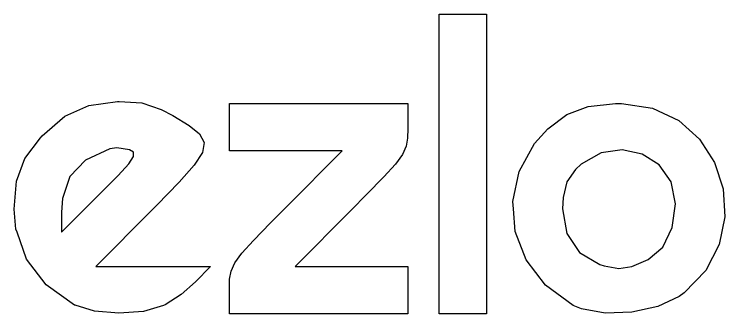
# Model space of a CAD drawing. Header units: millimetres. Extents: x -0.52 to 3.79, y -0.54 to 3.26.
# Drawn here: x 1.5638 to 1.9452, y 1.1877 to 1.3483 of the extents above; entities that cross this region are included whole.
import ezdxf

# ---------------------------------------------------------------- set-up
doc = ezdxf.new("R2010")
doc.units = ezdxf.units.MM
doc.header["$MEASUREMENT"] = 0
doc.layers.add('TopOverlay', color=2, linetype='Continuous')

# ---------------------------------------------------------------- blocks, each defined once
blk = doc.blocks.new('L____E____M_19')
at = {"layer": 'TopOverlay'}
for p, q in [((0.02991, -0.05282), (0.02991, 0.10775)), ((0.02991, 0.10775), (0.05526, 0.10775)), ((0.05526, 0.10775), (0.05526, -0.05282)), ((-0.17105, 0.05303), (-0.1582, 0.05891)), ((-0.1582, 0.05891), (-0.14287, 0.06096)), ((-0.14287, 0.06096), (-0.1419, 0.06098)), ((-0.1419, 0.06098), (-0.12973, 0.06018)), ((-0.12973, 0.06018), (-0.11935, 0.05676)), ((-0.08277, 0.03451), (-0.08277, 0.05986)), ((-0.08277, 0.05986), (0.01301, 0.05986)), ((0.01301, 0.05986), (0.01301, 0.04653)), ((0.0983, 0.05397), (0.10986, 0.05827)), ((0.10986, 0.05827), (0.12458, 0.05983)), ((0.12458, 0.05983), (0.12773, 0.05986)), ((0.12773, 0.05986), (0.14442, 0.05745)), ((0.14442, 0.05745), (0.15847, 0.0508)), ((-0.11935, 0.05676), (-0.11308, 0.0534)), ((0.0881, 0.0463), (0.0983, 0.05397)), ((-0.1833, 0.0425), (-0.17105, 0.05303)), ((-0.11308, 0.0534), (-0.10443, 0.0481)), ((0.15847, 0.0508), (0.16964, 0.04078)), ((-0.10443, 0.0481), (-0.0988, 0.04356)), ((0.01301, 0.04653), (0.01289, 0.04131)), ((0.08099, 0.03838), (0.0881, 0.0463)), ((-0.18417, 0.04157), (-0.1833, 0.0425)), ((-0.0988, 0.04356), (-0.09635, 0.039)), ((-0.19253, 0.03042), (-0.18417, 0.04157)), ((-0.09635, 0.039), (-0.09724, 0.03367)), ((0.01289, 0.04131), (0.01213, 0.03695)), ((0.07275, 0.02338), (0.08099, 0.03838)), ((0.16964, 0.04078), (0.17765, 0.02825)), ((-0.14686, 0.03557), (-0.16007, 0.02944)), ((-0.14326, 0.03609), (-0.14686, 0.03557)), ((-0.13629, 0.03506), (-0.14326, 0.03609)), ((-0.13418, 0.03375), (-0.13629, 0.03506)), ((-0.0223, 0.03451), (-0.08277, 0.03451)), ((-0.05254, 0.00418), (-0.0223, 0.03451)), ((0.01213, 0.03695), (0.01015, 0.03261)), ((0.12809, 0.03514), (0.1168, 0.03349)), ((0.13887, 0.03283), (0.12809, 0.03514)), ((-0.13676, 0.02764), (-0.13417, 0.03152)), ((-0.13417, 0.03152), (-0.13418, 0.03375)), ((-0.09724, 0.03367), (-0.10165, 0.02682)), ((0.01015, 0.03261), (0.00635, 0.02741)), ((0.1168, 0.03349), (0.10615, 0.02747)), ((0.14799, 0.02695), (0.13887, 0.03283)), ((-0.19696, 0.01834), (-0.19253, 0.03042)), ((-0.16007, 0.02944), (-0.16844, 0.02075)), ((-0.14247, 0.02137), (-0.13676, 0.02764)), ((-0.10165, 0.02682), (-0.10974, 0.01767)), ((0.00635, 0.02741), (0.00014, 0.02051)), ((0.10615, 0.02747), (0.10299, 0.02448)), ((0.15431, 0.01789), (0.14799, 0.02695)), ((0.17765, 0.02825), (0.18225, 0.01408)), ((0.06937, 0.00738), (0.07275, 0.02338)), ((0.10299, 0.02448), (0.09832, 0.01783)), ((-0.16844, 0.02075), (-0.17243, 0.00893)), ((-0.15178, 0.01198), (-0.14247, 0.02137)), ((0.00014, 0.02051), (-0.00907, 0.01107)), ((-0.19826, 0.00323), (-0.19696, 0.01834)), ((-0.10974, 0.01767), (-0.12167, 0.00547)), ((0.09832, 0.01783), (0.09634, 0.00959)), ((0.15667, 0.00604), (0.15431, 0.01789)), ((-0.17291, -0.00901), (-0.15178, 0.01198)), ((0.18225, 0.01408), (0.18318, -0.00085)), ((-0.17243, 0.00893), (-0.17291, 0.00162)), ((-0.00907, 0.01107), (-0.01723, 0.00286)), ((0.09634, 0.00959), (0.0961, 0.00352)), ((-0.12167, 0.00547), (-0.12398, 0.00316)), ((-0.06069, -0.00402), (-0.05254, 0.00418)), ((0.06969, 0.00352), (0.06937, 0.00738)), ((0.15496, -0.00649), (0.15667, 0.00604)), ((-0.19731, -0.00742), (-0.19826, 0.00323)), ((-0.17291, 0.00162), (-0.17291, -0.00901)), ((-0.12398, 0.00316), (-0.1545, -0.02746)), ((-0.01723, 0.00286), (-0.04746, -0.02746)), ((0.0707, -0.00871), (0.06969, 0.00352)), ((0.0961, 0.00352), (0.09843, -0.00984)), ((0.18318, -0.00085), (0.18018, -0.01568)), ((-0.19675, -0.00901), (-0.19731, -0.00742)), ((-0.0699, -0.01347), (-0.06069, -0.00402)), ((0.14989, -0.01709), (0.15496, -0.00649)), ((-0.19161, -0.02362), (-0.19675, -0.00901)), ((0.07664, -0.02396), (0.0707, -0.00871)), ((0.09843, -0.00984), (0.10518, -0.01994)), ((-0.07611, -0.02036), (-0.0699, -0.01347)), ((0.14212, -0.02379), (0.14989, -0.01709)), ((0.18018, -0.01568), (0.17299, -0.02954)), ((-0.07991, -0.02556), (-0.07611, -0.02036)), ((0.10518, -0.01994), (0.11604, -0.02634)), ((-0.18103, -0.03735), (-0.19161, -0.02362)), ((-0.08189, -0.02991), (-0.07991, -0.02556)), ((0.08702, -0.03746), (0.07664, -0.02396)), ((0.11604, -0.02634), (0.11848, -0.02708)), ((0.13327, -0.02747), (0.14212, -0.02379)), ((-0.1545, -0.02746), (-0.09298, -0.02746)), ((-0.09298, -0.02746), (-0.10095, -0.03578)), ((-0.08265, -0.03426), (-0.08189, -0.02991)), ((-0.04746, -0.02746), (0.01301, -0.02746)), ((0.01301, -0.02746), (0.01301, -0.05282)), ((0.11848, -0.02708), (0.12626, -0.02846)), ((0.12626, -0.02846), (0.13327, -0.02747)), ((0.17299, -0.02954), (0.16135, -0.04156)), ((-0.08277, -0.03948), (-0.08265, -0.03426)), ((-0.16587, -0.04813), (-0.18103, -0.03735)), ((-0.10095, -0.03578), (-0.10872, -0.04252)), ((0.10174, -0.04829), (0.08702, -0.03746)), ((-0.08277, -0.05282), (-0.08277, -0.03948)), ((0.16135, -0.04156), (0.15863, -0.04355)), ((-0.10872, -0.04252), (-0.11717, -0.04799)), ((0.15863, -0.04355), (0.14719, -0.04898)), ((-0.16559, -0.04828), (-0.16587, -0.04813)), ((-0.15516, -0.05145), (-0.16559, -0.04828)), ((-0.1181, -0.04846), (-0.1289, -0.05155)), ((-0.11717, -0.04799), (-0.1181, -0.04846)), ((0.10623, -0.05021), (0.10174, -0.04829)), ((0.14719, -0.04898), (0.13324, -0.05201)), ((-0.14209, -0.05254), (-0.15516, -0.05145)), ((-0.1289, -0.05155), (-0.14209, -0.05254)), ((0.01301, -0.05282), (-0.08277, -0.05282)), ((0.05526, -0.05282), (0.02991, -0.05282)), ((0.11888, -0.05248), (0.10623, -0.05021)), ((0.13324, -0.05201), (0.11888, -0.05248))]:
    blk.add_line(p, q, dxfattribs=at)

msp = doc.modelspace()

# ---------------------------------------------------------------- block references
msp.add_blockref('L____E____M_19', (1.76206, 1.2405))

doc.saveas('drawing.dxf')
